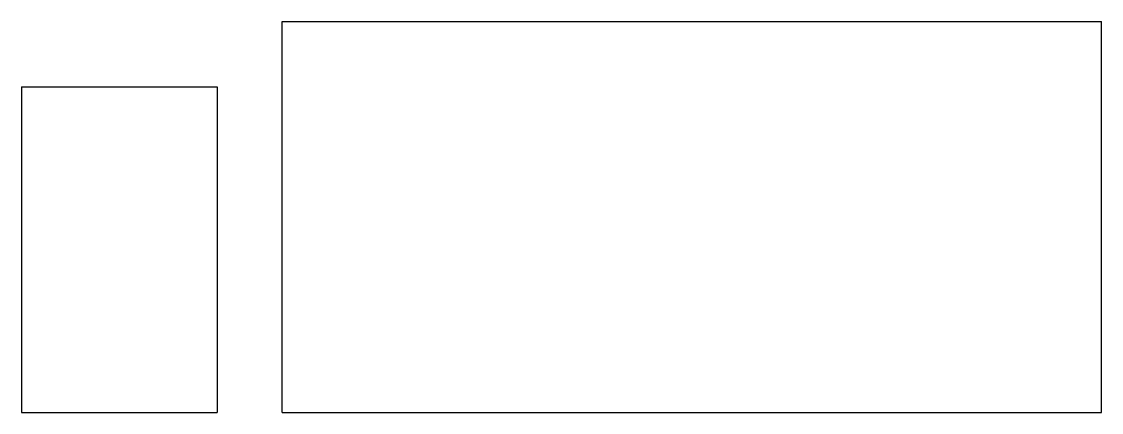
# Model space of a CAD drawing. Header units: metres. Extents: x 0 to 166, y 0 to 60.
import ezdxf

# ---------------------------------------------------------------- set-up
doc = ezdxf.new("R2010")
doc.units = ezdxf.units.M

msp = doc.modelspace()

# ---------------------------------------------------------------- linework, layer by layer
for points in [[(40, 60), (44.19, 60), (48.38, 60), (52.57, 60), (56.76, 60), (60.94, 60), (65.13, 60), (69.32, 60), (73.51, 60), (77.7, 60), (81.89, 60), (86.08, 60), (90.27, 60), (94.45, 60), (98.64, 60), (102.83, 60), (107.02, 60), (111.21, 60), (115.4, 60), (119.59, 60), (123.78, 60), (127.96, 60), (132.15, 60), (136.34, 60), (140.53, 60), (144.72, 60), (148.91, 60), (153.1, 60), (157.29, 60), (161.47, 60), (165.66, 60)], [(40, 0), (40, 2), (40, 4), (40, 6), (40, 8), (40, 10), (40, 12), (40, 14), (40, 16), (40, 18), (40, 20), (40, 22), (40, 24), (40, 26), (40, 28), (40, 30), (40, 32), (40, 34), (40, 36), (40, 38), (40, 40), (40, 42), (40, 44), (40, 46), (40, 48), (40, 50), (40, 52), (40, 54), (40, 56), (40, 58), (40, 60)], [(165.66, 0), (165.66, 2), (165.66, 4), (165.66, 6), (165.66, 8), (165.66, 10), (165.66, 12), (165.66, 14), (165.66, 16), (165.66, 18), (165.66, 20), (165.66, 22), (165.66, 24), (165.66, 26), (165.66, 28), (165.66, 30), (165.66, 32), (165.66, 34), (165.66, 36), (165.66, 38), (165.66, 40), (165.66, 42), (165.66, 44), (165.66, 46), (165.66, 48), (165.66, 50), (165.66, 52), (165.66, 54), (165.66, 56), (165.66, 58), (165.66, 60)], [(0, 50), (1, 50), (2, 50), (3, 50), (4, 50), (5, 50), (6, 50), (7, 50), (8, 50), (9, 50), (10, 50), (11, 50), (12, 50), (13, 50), (14, 50), (15, 50), (16, 50), (17, 50), (18, 50), (19, 50), (20, 50), (21, 50), (22, 50), (23, 50), (24, 50), (25, 50), (26, 50), (27, 50), (28, 50), (29, 50), (30, 50)], [(0, 50), (0, 48.33), (0, 46.67), (0, 45), (0, 43.33), (0, 41.67), (0, 40), (0, 38.33), (0, 36.67), (0, 35), (0, 33.33), (0, 31.67), (0, 30), (0, 28.33), (0, 26.67), (0, 25), (0, 23.33), (0, 21.67), (0, 20), (0, 18.33), (0, 16.67), (0, 15), (0, 13.33), (0, 11.67), (0, 10), (0, 8.33), (0, 6.67), (0, 5), (0, 3.33), (0, 1.67), (0, 0)], [(30, 50), (30, 48.33), (30, 46.67), (30, 45), (30, 43.33), (30, 41.67), (30, 40), (30, 38.33), (30, 36.67), (30, 35), (30, 33.33), (30, 31.67), (30, 30), (30, 28.33), (30, 26.67), (30, 25), (30, 23.33), (30, 21.67), (30, 20), (30, 18.33), (30, 16.67), (30, 15), (30, 13.33), (30, 11.67), (30, 10), (30, 8.33), (30, 6.67), (30, 5), (30, 3.33), (30, 1.67), (30, 0)], [(0, 0), (1, 0), (2, 0), (3, 0), (4, 0), (5, 0), (6, 0), (7, 0), (8, 0), (9, 0), (10, 0), (11, 0), (12, 0), (13, 0), (14, 0), (15, 0), (16, 0), (17, 0), (18, 0), (19, 0), (20, 0), (21, 0), (22, 0), (23, 0), (24, 0), (25, 0), (26, 0), (27, 0), (28, 0), (29, 0), (30, 0)], [(40, 0), (44.19, 0), (48.38, 0), (52.57, 0), (56.76, 0), (60.94, 0), (65.13, 0), (69.32, 0), (73.51, 0), (77.7, 0), (81.89, 0), (86.08, 0), (90.27, 0), (94.45, 0), (98.64, 0), (102.83, 0), (107.02, 0), (111.21, 0), (115.4, 0), (119.59, 0), (123.78, 0), (127.96, 0), (132.15, 0), (136.34, 0), (140.53, 0), (144.72, 0), (148.91, 0), (153.1, 0), (157.29, 0), (161.47, 0), (165.66, 0)]]:
    msp.add_lwpolyline(points)

doc.saveas('drawing.dxf')
